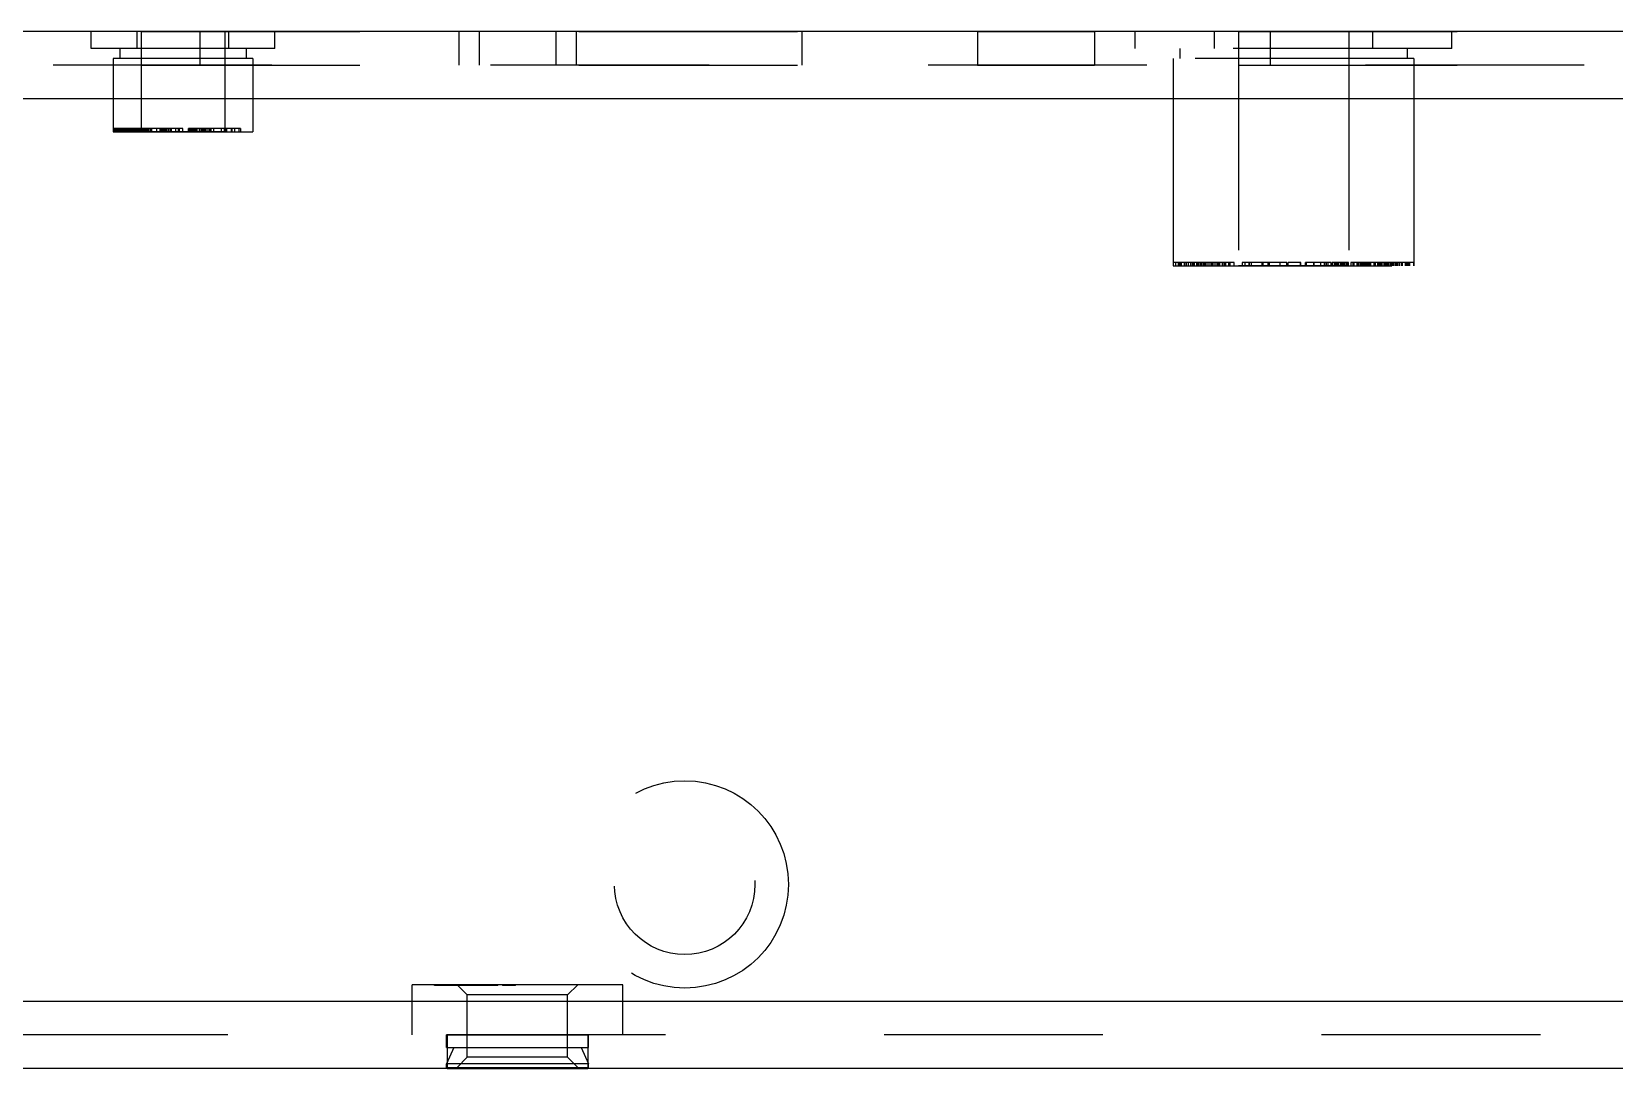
# Model space of a CAD drawing. Header units: millimetres. Extents: x 1262 to 3787, y 0 to 841.
# Drawn here: x 2880.69 to 2928, y 247.23 to 278.23 of the extents above; entities that cross this region are included whole.
import ezdxf

# ---------------------------------------------------------------- set-up
doc = ezdxf.new("R2010")
doc.units = ezdxf.units.MM
doc.header["$LTSCALE"] = 65.395
doc.linetypes.add('HIDDEN', pattern=[0.2, 0.1, -0.1])
doc.layers.get('0').update_dxf_attribs({"linetype": 'CONTINUOUS'})
doc.layers.add('02___PRT_ALL_AXES', color=7, linetype='CONTINUOUS')
doc.layers.add('DEFAULT_2', color=8, linetype='HIDDEN')

msp = doc.modelspace()

# ---------------------------------------------------------------- linework, layer by layer
at = {"color": 3, "linetype": 'Continuous'}
for p, q in [((3160.21, 278.226), (2750.21, 278.226)), ((2749.21, 276.226), (2940.18, 276.226)), ((3161.21, 249.226), (2749.21, 249.226)), ((3161.21, 247.226), (2749.21, 247.226))]:
    msp.add_line(p, q, dxfattribs=at)
at = {"layer": '02___PRT_ALL_AXES', "color": 8, "linetype": 'HIDDEN'}
for p, q in [((2883.96, 278.226), (2883.96, 275.226)), ((2883.96, 278.226), (2903.71, 278.226)), ((2885.71, 278.226), (2885.71, 277.226)), ((2886.46, 278.226), (2886.46, 275.226)), ((2893.46, 278.226), (2893.46, 277.226)), ((2894.06, 278.226), (2894.06, 277.226)), ((2896.36, 278.226), (2896.36, 277.226)), ((2896.96, 278.226), (2896.96, 277.226)), ((2903.71, 278.226), (2903.71, 277.226)), ((2908.96, 278.226), (2908.96, 277.226)), ((2908.96, 278.226), (2912.46, 278.226)), ((2912.46, 278.226), (2912.46, 277.226)), ((2916.76, 278.226), (2916.76, 271.226)), ((2916.76, 278.226), (2935.71, 278.226)), ((2917.71, 278.226), (2917.71, 277.226)), ((2920.06, 278.226), (2920.06, 271.226)), ((2883.12, 277.426), (2883.12, 275.226)), ((2887.3, 277.426), (2887.3, 275.226)), ((2914.81, 277.426), (2914.81, 271.226)), ((2922.01, 277.426), (2922.01, 271.326)), ((2883.96, 277.226), (2903.71, 277.226)), ((2908.96, 277.226), (2912.46, 277.226)), ((2916.76, 277.226), (2935.71, 277.226)), ((2886.46, 275.226), (2883.96, 275.226)), ((2920.06, 271.226), (2916.76, 271.226)), ((2893.11, 248.226), (2893.11, 247.226)), ((2893.11, 248.226), (2897.31, 248.226)), ((2897.31, 248.226), (2897.31, 247.226)), ((2893.11, 247.226), (2897.31, 247.226))]:
    msp.add_line(p, q, dxfattribs=at)
at = {"layer": 'DEFAULT_2', "color": 8, "linetype": 'HIDDEN'}
for p, q in [((2882.468, 277.726), (2882.468, 278.226)), ((2883.839, 277.726), (2883.839, 278.226)), ((2886.581, 277.726), (2886.581, 278.226)), ((2887.952, 277.726), (2887.952, 278.226)), ((2913.676, 277.726), (2913.676, 278.226)), ((2916.043, 277.726), (2916.043, 278.226)), ((2920.777, 277.726), (2920.777, 278.226)), ((2923.144, 277.726), (2923.144, 278.226)), ((2887.952, 277.726), (2882.468, 277.726)), ((2883.12, 277.426), (2883.12, 275.226)), ((2887.3, 277.426), (2883.12, 277.426)), ((2883.32, 277.726), (2883.32, 277.426)), ((2887.1, 277.726), (2887.1, 277.426)), ((2887.3, 277.426), (2887.3, 275.226)), ((2923.144, 277.726), (2913.676, 277.726)), ((2914.81, 277.426), (2914.81, 271.226)), ((2922.01, 277.426), (2914.81, 277.426)), ((2915.01, 277.726), (2915.01, 277.426)), ((2921.81, 277.726), (2921.81, 277.426)), ((2922.01, 277.426), (2922.01, 271.326)), ((2940.18, 277.226), (2750.21, 277.226)), ((2883.12, 275.226), (2887.3, 275.226)), ((2883.146, 275.226), (2883.146, 275.326)), ((2884.528, 275.326), (2883.146, 275.326)), ((2883.15, 275.226), (2883.15, 275.326)), ((2883.168, 275.226), (2883.168, 275.326)), ((2883.17, 275.326), (2883.17, 275.226)), ((2883.189, 275.226), (2883.189, 275.326)), ((2883.194, 275.226), (2883.194, 275.326)), ((2883.222, 275.226), (2883.222, 275.326)), ((2883.223, 275.226), (2883.223, 275.326)), ((2883.228, 275.226), (2883.228, 275.326)), ((2883.232, 275.226), (2883.232, 275.326)), ((2883.234, 275.226), (2883.234, 275.326)), ((2883.238, 275.226), (2883.238, 275.326)), ((2883.256, 275.226), (2883.256, 275.326)), ((2883.267, 275.226), (2883.267, 275.326)), ((2883.269, 275.226), (2883.269, 275.326)), ((2883.271, 275.226), (2883.271, 275.326)), ((2883.282, 275.226), (2883.282, 275.326)), ((2883.287, 275.226), (2883.287, 275.326)), ((2883.321, 275.226), (2883.321, 275.326)), ((2883.322, 275.226), (2883.322, 275.326)), ((2883.327, 275.226), (2883.327, 275.326)), ((2883.341, 275.226), (2883.341, 275.326)), ((2883.354, 275.226), (2883.354, 275.326)), ((2883.367, 275.226), (2883.367, 275.326)), ((2883.388, 275.226), (2883.388, 275.326)), ((2883.405, 275.226), (2883.405, 275.326)), ((2883.438, 275.226), (2883.438, 275.326)), ((2883.442, 275.226), (2883.442, 275.326)), ((2883.473, 275.226), (2883.473, 275.326)), ((2883.481, 275.226), (2883.481, 275.326)), ((2883.484, 275.226), (2883.484, 275.326)), ((2883.514, 275.226), (2883.514, 275.326)), ((2883.532, 275.226), (2883.532, 275.326)), ((2883.543, 275.226), (2883.543, 275.326)), ((2883.545, 275.226), (2883.545, 275.326)), ((2883.552, 275.226), (2883.552, 275.326)), ((2883.569, 275.226), (2883.569, 275.326)), ((2883.584, 275.226), (2883.584, 275.326)), ((2883.59, 275.226), (2883.59, 275.326)), ((2883.595, 275.226), (2883.595, 275.326)), ((2883.608, 275.226), (2883.608, 275.326)), ((2883.61, 275.226), (2883.61, 275.326)), ((2883.622, 275.226), (2883.622, 275.326)), ((2883.637, 275.226), (2883.637, 275.326)), ((2883.651, 275.226), (2883.651, 275.326)), ((2883.673, 275.226), (2883.673, 275.326)), ((2883.685, 275.226), (2883.685, 275.326)), ((2883.693, 275.226), (2883.693, 275.326)), ((2883.698, 275.226), (2883.698, 275.326)), ((2883.7, 275.226), (2883.7, 275.326)), ((2883.711, 275.226), (2883.711, 275.326)), ((2883.717, 275.226), (2883.717, 275.326)), ((2883.726, 275.226), (2883.726, 275.326)), ((2883.73, 275.226), (2883.73, 275.326)), ((2883.737, 275.226), (2883.737, 275.326)), ((2883.738, 275.226), (2883.738, 275.326)), ((2883.744, 275.226), (2883.744, 275.326)), ((2883.751, 275.226), (2883.751, 275.326)), ((2883.755, 275.226), (2883.755, 275.326)), ((2883.764, 275.226), (2883.764, 275.326)), ((2883.766, 275.226), (2883.766, 275.326)), ((2883.768, 275.226), (2883.768, 275.326)), ((2883.772, 275.226), (2883.772, 275.326)), ((2883.776, 275.226), (2883.776, 275.326)), ((2883.777, 275.226), (2883.777, 275.326)), ((2883.786, 275.226), (2883.786, 275.326)), ((2883.8, 275.226), (2883.8, 275.326)), ((2883.801, 275.226), (2883.801, 275.326)), ((2883.808, 275.226), (2883.808, 275.326)), ((2883.827, 275.226), (2883.827, 275.326)), ((2883.834, 275.226), (2883.834, 275.326)), ((2883.839, 275.226), (2883.839, 275.326)), ((2883.842, 275.226), (2883.842, 275.326)), ((2883.842, 275.226), (2883.842, 275.326)), ((2883.844, 275.226), (2883.844, 275.326)), ((2883.845, 275.326), (2883.845, 275.226)), ((2883.847, 275.226), (2883.847, 275.326)), ((2883.847, 275.226), (2883.847, 275.326)), ((2883.85, 275.226), (2883.85, 275.326)), ((2883.852, 275.226), (2883.852, 275.326)), ((2883.853, 275.226), (2883.853, 275.326)), ((2883.858, 275.226), (2883.858, 275.326)), ((2883.867, 275.226), (2883.867, 275.326)), ((2883.886, 275.226), (2883.886, 275.326)), ((2883.894, 275.226), (2883.894, 275.326)), ((2883.909, 275.226), (2883.909, 275.326)), ((2883.916, 275.326), (2883.916, 275.226)), ((2883.925, 275.226), (2883.925, 275.326)), ((2883.961, 275.226), (2883.961, 275.326)), ((2883.976, 275.226), (2883.976, 275.326)), ((2883.98, 275.226), (2883.98, 275.326)), ((2883.98, 275.226), (2883.98, 275.326)), ((2884.016, 275.226), (2884.016, 275.326)), ((2884.029, 275.226), (2884.029, 275.326)), ((2884.065, 275.226), (2884.065, 275.326)), ((2884.065, 275.226), (2884.065, 275.326)), ((2884.069, 275.226), (2884.069, 275.326)), ((2884.083, 275.226), (2884.083, 275.326)), ((2884.098, 275.226), (2884.098, 275.326)), ((2884.129, 275.226), (2884.129, 275.326)), ((2884.131, 275.226), (2884.131, 275.326)), ((2884.136, 275.226), (2884.136, 275.326)), ((2884.146, 275.226), (2884.146, 275.326)), ((2884.151, 275.226), (2884.151, 275.326)), ((2884.187, 275.226), (2884.187, 275.326)), ((2884.197, 275.226), (2884.197, 275.326)), ((2884.198, 275.226), (2884.198, 275.326)), ((2884.203, 275.226), (2884.203, 275.326)), ((2884.245, 275.226), (2884.245, 275.326)), ((2884.273, 275.226), (2884.273, 275.326)), ((2884.282, 275.226), (2884.282, 275.326)), ((2884.425, 275.226), (2884.425, 275.326)), ((2884.528, 275.226), (2884.528, 275.326)), ((2884.543, 275.226), (2884.543, 275.326)), ((2885.21, 275.326), (2884.543, 275.326)), ((2884.544, 275.226), (2884.544, 275.326)), ((2884.559, 275.226), (2884.559, 275.326)), ((2884.59, 275.226), (2884.59, 275.326)), ((2884.604, 275.226), (2884.604, 275.326)), ((2884.62, 275.226), (2884.62, 275.326)), ((2884.63, 275.226), (2884.63, 275.326)), ((2884.632, 275.226), (2884.632, 275.326)), ((2884.651, 275.226), (2884.651, 275.326)), ((2884.655, 275.226), (2884.655, 275.326)), ((2884.66, 275.226), (2884.66, 275.326)), ((2884.676, 275.226), (2884.676, 275.326)), ((2884.688, 275.226), (2884.688, 275.326)), ((2884.702, 275.226), (2884.702, 275.326)), ((2884.719, 275.326), (2884.719, 275.226)), ((2884.73, 275.226), (2884.73, 275.326)), ((2884.74, 275.226), (2884.74, 275.326)), ((2884.742, 275.226), (2884.742, 275.326)), ((2884.789, 275.226), (2884.789, 275.326)), ((2884.793, 275.226), (2884.793, 275.326)), ((2884.849, 275.226), (2884.849, 275.326)), ((2884.867, 275.226), (2884.867, 275.326)), ((2884.999, 275.226), (2884.999, 275.326)), ((2885.07, 275.326), (2885.07, 275.226)), ((2885.106, 275.226), (2885.106, 275.326)), ((2885.21, 275.226), (2885.21, 275.326)), ((2885.378, 275.226), (2885.378, 275.326)), ((2886.932, 275.326), (2885.378, 275.326)), ((2885.38, 275.226), (2885.38, 275.326)), ((2885.388, 275.226), (2885.388, 275.326)), ((2885.418, 275.226), (2885.418, 275.326)), ((2885.419, 275.226), (2885.419, 275.326)), ((2885.459, 275.226), (2885.459, 275.326)), ((2885.465, 275.226), (2885.465, 275.326)), ((2885.466, 275.226), (2885.466, 275.326)), ((2885.473, 275.226), (2885.473, 275.326)), ((2885.48, 275.226), (2885.48, 275.326)), ((2885.506, 275.226), (2885.506, 275.326)), ((2885.514, 275.226), (2885.514, 275.326)), ((2885.517, 275.226), (2885.517, 275.326)), ((2885.522, 275.326), (2885.522, 275.226)), ((2885.546, 275.226), (2885.546, 275.326)), ((2885.581, 275.226), (2885.581, 275.326)), ((2885.602, 275.226), (2885.602, 275.326)), ((2885.637, 275.226), (2885.637, 275.326)), ((2885.705, 275.226), (2885.705, 275.326)), ((2885.711, 275.226), (2885.711, 275.326)), ((2885.761, 275.226), (2885.761, 275.326)), ((2885.769, 275.226), (2885.769, 275.326)), ((2885.801, 275.226), (2885.801, 275.326)), ((2885.841, 275.226), (2885.841, 275.326)), ((2885.871, 275.226), (2885.871, 275.326)), ((2885.899, 275.226), (2885.899, 275.326)), ((2885.964, 275.226), (2885.964, 275.326)), ((2886.011, 275.226), (2886.011, 275.326)), ((2886.027, 275.326), (2886.027, 275.226)), ((2886.055, 275.226), (2886.055, 275.326)), ((2886.131, 275.226), (2886.131, 275.326)), ((2886.36, 275.226), (2886.36, 275.326)), ((2886.445, 275.326), (2886.445, 275.226)), ((2886.451, 275.226), (2886.451, 275.326)), ((2886.497, 275.226), (2886.497, 275.326)), ((2886.515, 275.326), (2886.515, 275.226)), ((2886.656, 275.226), (2886.656, 275.326)), ((2886.668, 275.326), (2886.668, 275.226)), ((2886.75, 275.326), (2886.75, 275.226)), ((2886.881, 275.326), (2886.881, 275.226)), ((2886.932, 275.326), (2886.932, 275.226)), ((2914.81, 271.326), (2914.81, 271.226)), ((2916.63, 271.326), (2914.81, 271.326)), ((2914.81, 271.226), (2922.007, 271.226)), ((2914.881, 271.326), (2914.881, 271.226)), ((2914.966, 271.326), (2914.966, 271.226)), ((2914.972, 271.226), (2914.972, 271.326)), ((2915.012, 271.226), (2915.012, 271.326)), ((2915.027, 271.326), (2915.027, 271.226)), ((2915.049, 271.226), (2915.049, 271.326)), ((2915.06, 271.226), (2915.06, 271.326)), ((2915.147, 271.226), (2915.147, 271.326)), ((2915.158, 271.226), (2915.158, 271.326)), ((2915.207, 271.226), (2915.207, 271.326)), ((2915.265, 271.226), (2915.265, 271.326)), ((2915.272, 271.226), (2915.272, 271.326)), ((2915.341, 271.226), (2915.341, 271.326)), ((2915.391, 271.226), (2915.391, 271.326)), ((2915.411, 271.226), (2915.411, 271.326)), ((2915.442, 271.326), (2915.442, 271.226)), ((2915.516, 271.226), (2915.516, 271.326)), ((2915.523, 271.226), (2915.523, 271.326)), ((2915.528, 271.226), (2915.528, 271.326)), ((2915.567, 271.226), (2915.567, 271.326)), ((2915.575, 271.226), (2915.575, 271.326)), ((2915.624, 271.226), (2915.624, 271.326)), ((2915.643, 271.226), (2915.643, 271.326)), ((2915.669, 271.226), (2915.669, 271.326)), ((2915.67, 271.226), (2915.67, 271.326)), ((2915.722, 271.226), (2915.722, 271.326)), ((2915.754, 271.226), (2915.754, 271.326)), ((2915.779, 271.226), (2915.779, 271.326)), ((2915.782, 271.226), (2915.782, 271.326)), ((2915.827, 271.226), (2915.827, 271.326)), ((2915.829, 271.226), (2915.829, 271.326)), ((2915.889, 271.226), (2915.889, 271.326)), ((2915.937, 271.326), (2915.937, 271.226)), ((2915.947, 271.226), (2915.947, 271.326)), ((2915.958, 271.226), (2915.958, 271.326)), ((2915.97, 271.226), (2915.97, 271.326)), ((2915.978, 271.226), (2915.978, 271.326)), ((2916.008, 271.226), (2916.008, 271.326)), ((2916.065, 271.226), (2916.065, 271.326)), ((2916.127, 271.326), (2916.127, 271.226)), ((2916.127, 271.226), (2916.127, 271.326)), ((2916.174, 271.226), (2916.174, 271.326)), ((2916.178, 271.326), (2916.178, 271.226)), ((2916.197, 271.226), (2916.197, 271.326)), ((2916.21, 271.226), (2916.21, 271.326)), ((2916.285, 271.226), (2916.285, 271.326)), ((2916.294, 271.226), (2916.294, 271.326)), ((2916.349, 271.226), (2916.349, 271.326)), ((2916.383, 271.226), (2916.383, 271.326)), ((2916.477, 271.226), (2916.477, 271.326)), ((2916.514, 271.226), (2916.514, 271.326)), ((2916.63, 271.226), (2916.63, 271.326)), ((2916.879, 271.326), (2916.879, 271.226)), ((2918.208, 271.326), (2916.879, 271.326)), ((2916.963, 271.226), (2916.963, 271.326)), ((2917.08, 271.226), (2917.08, 271.326)), ((2917.083, 271.326), (2917.083, 271.226)), ((2917.156, 271.226), (2917.156, 271.326)), ((2917.458, 271.326), (2917.458, 271.226)), ((2917.468, 271.226), (2917.468, 271.326)), ((2917.506, 271.226), (2917.506, 271.326)), ((2917.652, 271.226), (2917.652, 271.326)), ((2917.678, 271.326), (2917.678, 271.226)), ((2917.696, 271.226), (2917.696, 271.326)), ((2918.012, 271.226), (2918.012, 271.326)), ((2918.208, 271.226), (2918.208, 271.326)), ((2918.245, 271.226), (2918.245, 271.326)), ((2918.623, 271.326), (2918.245, 271.326)), ((2918.246, 271.226), (2918.246, 271.326)), ((2918.622, 271.226), (2918.622, 271.326)), ((2918.623, 271.226), (2918.623, 271.326)), ((2918.767, 271.226), (2918.767, 271.326)), ((2919.523, 271.326), (2918.767, 271.326)), ((2918.802, 271.226), (2918.802, 271.326)), ((2919.021, 271.226), (2919.021, 271.326)), ((2919.025, 271.226), (2919.025, 271.326)), ((2919.227, 271.226), (2919.227, 271.326)), ((2919.333, 271.226), (2919.333, 271.326)), ((2919.346, 271.226), (2919.346, 271.326)), ((2919.4, 271.226), (2919.4, 271.326)), ((2919.446, 271.226), (2919.446, 271.326)), ((2919.523, 271.326), (2919.523, 271.226)), ((2919.552, 271.226), (2919.552, 271.326)), ((2920.053, 271.326), (2919.552, 271.326)), ((2919.579, 271.226), (2919.579, 271.326)), ((2919.634, 271.226), (2919.634, 271.326)), ((2919.674, 271.226), (2919.674, 271.326)), ((2919.709, 271.226), (2919.709, 271.326)), ((2919.721, 271.226), (2919.721, 271.326)), ((2919.738, 271.226), (2919.738, 271.326)), ((2919.741, 271.226), (2919.741, 271.326)), ((2919.749, 271.226), (2919.749, 271.326)), ((2919.814, 271.226), (2919.814, 271.326)), ((2919.833, 271.226), (2919.833, 271.326)), ((2919.842, 271.226), (2919.842, 271.326)), ((2919.876, 271.226), (2919.876, 271.326)), ((2919.912, 271.226), (2919.912, 271.326)), ((2919.915, 271.226), (2919.915, 271.326)), ((2919.951, 271.226), (2919.951, 271.326)), ((2920, 271.226), (2920, 271.326)), ((2920.008, 271.226), (2920.008, 271.326)), ((2920.053, 271.226), (2920.053, 271.326)), ((2920.123, 271.326), (2920.123, 271.226)), ((2922.01, 271.326), (2920.123, 271.326)), ((2920.188, 271.226), (2920.188, 271.326)), ((2920.223, 271.226), (2920.223, 271.326)), ((2920.3, 271.326), (2920.3, 271.226)), ((2920.334, 271.226), (2920.334, 271.326)), ((2920.336, 271.226), (2920.336, 271.326)), ((2920.352, 271.226), (2920.352, 271.326)), ((2920.396, 271.326), (2920.396, 271.226)), ((2920.397, 271.226), (2920.397, 271.326)), ((2920.42, 271.226), (2920.42, 271.326)), ((2920.43, 271.226), (2920.43, 271.326)), ((2920.438, 271.226), (2920.438, 271.326)), ((2920.467, 271.226), (2920.467, 271.326)), ((2920.486, 271.226), (2920.486, 271.326)), ((2920.52, 271.226), (2920.52, 271.326)), ((2920.539, 271.226), (2920.539, 271.326)), ((2920.551, 271.326), (2920.551, 271.226)), ((2920.589, 271.226), (2920.589, 271.326)), ((2920.603, 271.226), (2920.603, 271.326)), ((2920.626, 271.226), (2920.626, 271.326)), ((2920.663, 271.226), (2920.663, 271.326)), ((2920.692, 271.226), (2920.692, 271.326)), ((2920.716, 271.226), (2920.716, 271.326)), ((2920.819, 271.226), (2920.819, 271.326)), ((2920.82, 271.226), (2920.82, 271.326)), ((2920.826, 271.326), (2920.826, 271.226)), ((2920.829, 271.226), (2920.829, 271.326)), ((2920.849, 271.226), (2920.849, 271.326)), ((2920.855, 271.226), (2920.855, 271.326)), ((2920.861, 271.226), (2920.861, 271.326)), ((2920.93, 271.226), (2920.93, 271.326)), ((2920.969, 271.226), (2920.969, 271.326)), ((2920.987, 271.226), (2920.987, 271.326)), ((2920.99, 271.326), (2920.99, 271.226)), ((2920.993, 271.326), (2920.993, 271.226)), ((2920.999, 271.226), (2920.999, 271.326)), ((2921, 271.226), (2921, 271.326)), ((2921.004, 271.326), (2921.004, 271.226)), ((2921.032, 271.226), (2921.032, 271.326)), ((2921.037, 271.226), (2921.037, 271.326)), ((2921.038, 271.226), (2921.038, 271.326)), ((2921.046, 271.226), (2921.046, 271.326)), ((2921.06, 271.226), (2921.06, 271.326)), ((2921.064, 271.226), (2921.064, 271.326)), ((2921.122, 271.226), (2921.122, 271.326)), ((2921.131, 271.226), (2921.131, 271.326)), ((2921.165, 271.226), (2921.165, 271.326)), ((2921.168, 271.226), (2921.168, 271.326)), ((2921.168, 271.226), (2921.168, 271.326)), ((2921.201, 271.226), (2921.201, 271.326)), ((2921.209, 271.226), (2921.209, 271.326)), ((2921.231, 271.326), (2921.231, 271.226)), ((2921.234, 271.226), (2921.234, 271.326)), ((2921.24, 271.226), (2921.24, 271.326)), ((2921.251, 271.226), (2921.251, 271.326)), ((2921.258, 271.226), (2921.258, 271.326)), ((2921.264, 271.226), (2921.264, 271.326)), ((2921.314, 271.226), (2921.314, 271.326)), ((2921.342, 271.326), (2921.342, 271.226)), ((2921.35, 271.226), (2921.35, 271.326)), ((2921.357, 271.226), (2921.357, 271.326)), ((2921.369, 271.326), (2921.369, 271.226)), ((2921.391, 271.226), (2921.391, 271.326)), ((2921.394, 271.226), (2921.394, 271.326)), ((2921.451, 271.226), (2921.451, 271.326)), ((2921.473, 271.326), (2921.473, 271.226)), ((2921.507, 271.226), (2921.507, 271.326)), ((2921.508, 271.226), (2921.508, 271.326)), ((2921.513, 271.226), (2921.513, 271.326)), ((2921.515, 271.226), (2921.515, 271.326)), ((2921.568, 271.226), (2921.568, 271.326)), ((2921.579, 271.226), (2921.579, 271.326)), ((2921.635, 271.226), (2921.635, 271.326)), ((2921.654, 271.226), (2921.654, 271.326)), ((2921.656, 271.226), (2921.656, 271.326)), ((2921.665, 271.226), (2921.665, 271.326)), ((2921.745, 271.326), (2921.745, 271.226)), ((2921.767, 271.226), (2921.767, 271.326)), ((2921.768, 271.226), (2921.768, 271.326)), ((2921.81, 271.226), (2921.81, 271.326)), ((2921.83, 271.326), (2921.83, 271.226)), ((2921.854, 271.226), (2921.854, 271.326)), ((2921.89, 271.226), (2921.89, 271.326)), ((2921.891, 271.226), (2921.891, 271.326)), ((2922.006, 271.326), (2922.006, 271.226)), ((2922.007, 271.226), (2922.007, 271.326)), ((2892.06, 248.226), (2892.06, 249.726)), ((2898.36, 249.726), (2892.06, 249.726)), ((2892.734, 249.706), (2892.734, 249.726)), ((2894.626, 249.706), (2892.734, 249.706)), ((2892.748, 249.706), (2892.748, 249.726)), ((2892.771, 249.726), (2892.771, 249.706)), ((2892.778, 249.706), (2892.778, 249.726)), ((2892.816, 249.726), (2892.816, 249.706)), ((2892.816, 249.706), (2892.816, 249.726)), ((2892.817, 249.726), (2892.817, 249.706)), ((2892.819, 249.706), (2892.819, 249.726)), ((2892.829, 249.706), (2892.829, 249.726)), ((2892.839, 249.726), (2892.839, 249.706)), ((2893.063, 249.706), (2893.063, 249.726)), ((2893.096, 249.706), (2893.096, 249.726)), ((2893.177, 249.706), (2893.177, 249.726)), ((2893.21, 249.706), (2893.21, 249.726)), ((2893.219, 249.726), (2893.219, 249.706)), ((2893.231, 249.706), (2893.231, 249.726)), ((2893.251, 249.726), (2893.251, 249.706)), ((2893.252, 249.706), (2893.252, 249.726)), ((2893.252, 249.706), (2893.252, 249.726)), ((2893.254, 249.706), (2893.254, 249.726)), ((2893.281, 249.706), (2893.281, 249.726)), ((2893.282, 249.706), (2893.282, 249.726)), ((2893.288, 249.706), (2893.288, 249.726)), ((2893.298, 249.706), (2893.298, 249.726)), ((2893.31, 249.726), (2893.31, 249.706)), ((2893.311, 249.706), (2893.311, 249.726)), ((2893.356, 249.706), (2893.356, 249.726)), ((2893.368, 249.706), (2893.368, 249.726)), ((2893.398, 249.706), (2893.398, 249.726)), ((2893.401, 249.706), (2893.401, 249.726)), ((2893.404, 249.706), (2893.404, 249.726)), ((2893.41, 249.706), (2893.41, 249.726)), ((2893.71, 249.426), (2893.41, 249.726)), ((2893.478, 249.706), (2893.478, 249.726)), ((2893.495, 249.726), (2893.495, 249.706)), ((2893.498, 249.706), (2893.498, 249.726)), ((2893.5, 249.706), (2893.5, 249.726)), ((2893.501, 249.726), (2893.501, 249.706)), ((2893.515, 249.726), (2893.515, 249.706)), ((2893.518, 249.706), (2893.518, 249.726)), ((2893.521, 249.706), (2893.521, 249.726)), ((2893.533, 249.706), (2893.533, 249.726)), ((2893.535, 249.706), (2893.535, 249.726)), ((2893.543, 249.706), (2893.543, 249.726)), ((2893.544, 249.706), (2893.544, 249.726)), ((2893.604, 249.706), (2893.604, 249.726)), ((2893.605, 249.706), (2893.605, 249.726)), ((2893.617, 249.726), (2893.617, 249.706)), ((2893.642, 249.706), (2893.642, 249.726)), ((2893.648, 249.706), (2893.648, 249.726)), ((2893.664, 249.706), (2893.664, 249.726)), ((2893.666, 249.706), (2893.666, 249.726)), ((2893.679, 249.726), (2893.679, 249.706)), ((2893.683, 249.706), (2893.683, 249.726)), ((2893.693, 249.706), (2893.693, 249.726)), ((2893.694, 249.706), (2893.694, 249.726)), ((2893.697, 249.706), (2893.697, 249.726)), ((2893.709, 249.706), (2893.709, 249.726)), ((2893.71, 247.556), (2893.71, 249.426)), ((2896.71, 249.426), (2893.71, 249.426)), ((2893.722, 249.726), (2893.722, 249.706)), ((2893.723, 249.706), (2893.723, 249.726)), ((2893.724, 249.706), (2893.724, 249.726)), ((2893.758, 249.726), (2893.758, 249.706)), ((2893.765, 249.706), (2893.765, 249.726)), ((2893.825, 249.706), (2893.825, 249.726)), ((2893.832, 249.726), (2893.832, 249.706)), ((2893.856, 249.706), (2893.856, 249.726)), ((2893.867, 249.706), (2893.867, 249.726)), ((2893.879, 249.726), (2893.879, 249.706)), ((2893.89, 249.706), (2893.89, 249.726)), ((2893.89, 249.706), (2893.89, 249.726)), ((2893.901, 249.706), (2893.901, 249.726)), ((2893.903, 249.706), (2893.903, 249.726)), ((2893.942, 249.706), (2893.942, 249.726)), ((2893.97, 249.706), (2893.97, 249.726)), ((2893.978, 249.706), (2893.978, 249.726)), ((2893.978, 249.706), (2893.978, 249.726)), ((2894.054, 249.726), (2894.054, 249.706)), ((2894.072, 249.706), (2894.072, 249.726)), ((2894.101, 249.706), (2894.101, 249.726)), ((2894.114, 249.726), (2894.114, 249.706)), ((2894.124, 249.726), (2894.124, 249.706)), ((2894.142, 249.706), (2894.142, 249.726)), ((2894.172, 249.726), (2894.172, 249.706)), ((2894.18, 249.706), (2894.18, 249.726)), ((2894.309, 249.726), (2894.309, 249.706)), ((2894.343, 249.706), (2894.343, 249.726)), ((2894.371, 249.706), (2894.371, 249.726)), ((2894.379, 249.706), (2894.379, 249.726)), ((2894.408, 249.706), (2894.408, 249.726)), ((2894.42, 249.706), (2894.42, 249.726)), ((2894.447, 249.706), (2894.447, 249.726)), ((2894.455, 249.706), (2894.455, 249.726)), ((2894.614, 249.706), (2894.614, 249.726)), ((2894.626, 249.706), (2894.626, 249.726)), ((2894.766, 249.726), (2894.766, 249.706)), ((2895.147, 249.706), (2894.766, 249.706)), ((2894.767, 249.706), (2894.767, 249.726)), ((2894.807, 249.706), (2894.807, 249.726)), ((2894.816, 249.706), (2894.816, 249.726)), ((2894.817, 249.726), (2894.817, 249.706)), ((2894.818, 249.706), (2894.818, 249.726)), ((2894.84, 249.706), (2894.84, 249.726)), ((2894.846, 249.706), (2894.846, 249.726)), ((2894.847, 249.726), (2894.847, 249.706)), ((2894.851, 249.706), (2894.851, 249.726)), ((2894.855, 249.706), (2894.855, 249.726)), ((2894.933, 249.706), (2894.933, 249.726)), ((2894.948, 249.706), (2894.948, 249.726)), ((2894.949, 249.706), (2894.949, 249.726)), ((2894.958, 249.706), (2894.958, 249.726)), ((2894.983, 249.706), (2894.983, 249.726)), ((2894.994, 249.706), (2894.994, 249.726)), ((2895.04, 249.706), (2895.04, 249.726)), ((2895.067, 249.706), (2895.067, 249.726)), ((2895.073, 249.706), (2895.073, 249.726)), ((2895.099, 249.706), (2895.099, 249.726)), ((2895.1, 249.706), (2895.1, 249.726)), ((2895.106, 249.706), (2895.106, 249.726)), ((2895.107, 249.706), (2895.107, 249.726)), ((2895.114, 249.726), (2895.114, 249.706)), ((2895.118, 249.706), (2895.118, 249.726)), ((2895.146, 249.706), (2895.146, 249.726)), ((2895.147, 249.706), (2895.147, 249.726)), ((2896.71, 249.426), (2897.01, 249.726)), ((2896.71, 247.556), (2896.71, 249.426)), ((2898.36, 248.226), (2898.36, 249.726)), ((3161.21, 248.226), (2749.21, 248.226)), ((2893.085, 247.846), (2893.085, 248.226)), ((2897.335, 247.846), (2897.335, 248.226)), ((2893.31, 247.846), (2893.085, 247.356)), ((2893.085, 247.846), (2897.335, 247.846)), ((2893.71, 247.556), (2893.41, 247.256)), ((2896.71, 247.556), (2893.71, 247.556)), ((2896.71, 247.556), (2897.01, 247.256)), ((2897.11, 247.846), (2897.335, 247.356)), ((2893.085, 247.256), (2893.085, 247.356)), ((2897.335, 247.356), (2893.085, 247.356)), ((2893.085, 247.256), (2897.335, 247.256)), ((2897.335, 247.256), (2897.335, 247.356))]:
    msp.add_line(p, q, dxfattribs=at)
for radius in [3.1, 2.1]:
    msp.add_circle((2900.21, 252.726), radius, dxfattribs=at)

doc.saveas('drawing.dxf')
